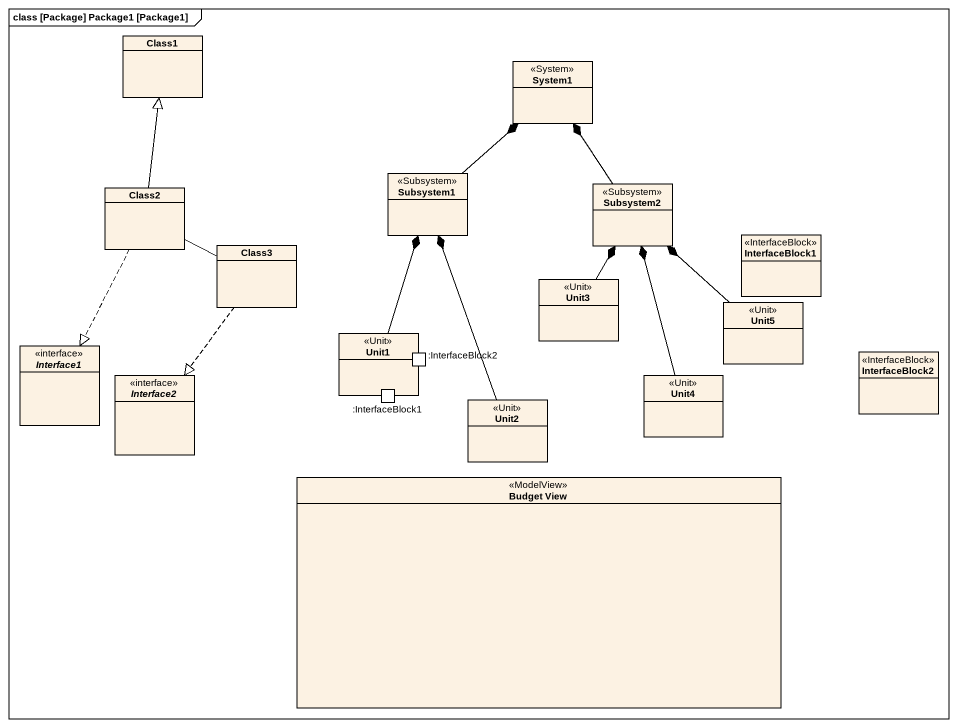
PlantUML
@startuml
mainframe class [Package] Package1 [Package1]
allowmixing
hide circle
hide empty members
class Class1
class System1 <<System>>
class Class2
class Subsystem1 <<Subsystem>>
class Subsystem2 <<Subsystem>>
class InterfaceBlock1 <<InterfaceBlock>>
class Class3
class Unit3 <<Unit>>
class Unit5 <<Unit>>
interface Interface1
rectangle Unit1 <<Unit>> {
  port ":InterfaceBlock2" as InterfaceBlock2
  port ":InterfaceBlock1" as InterfaceBlock1_2
}
class "InterfaceBlock2" as InterfaceBlock2_2 <<InterfaceBlock>>
interface Interface2
class Unit2 <<Unit>>
class Unit4 <<Unit>>
class "Budget View" as Budget_View <<ModelView>>
Class2 -up-|> Class1
Class2 -right- Class3
Class2 ..|> Interface1
Subsystem1 -up-* System1
Subsystem2 -up-* System1
Class3 ..|> Interface2
Unit3 -up-* Subsystem2
Unit5 -up-* Subsystem2
Unit1 -up-* Subsystem1
Unit2 -up-* Subsystem1
Unit4 -up-* Subsystem2
@enduml
